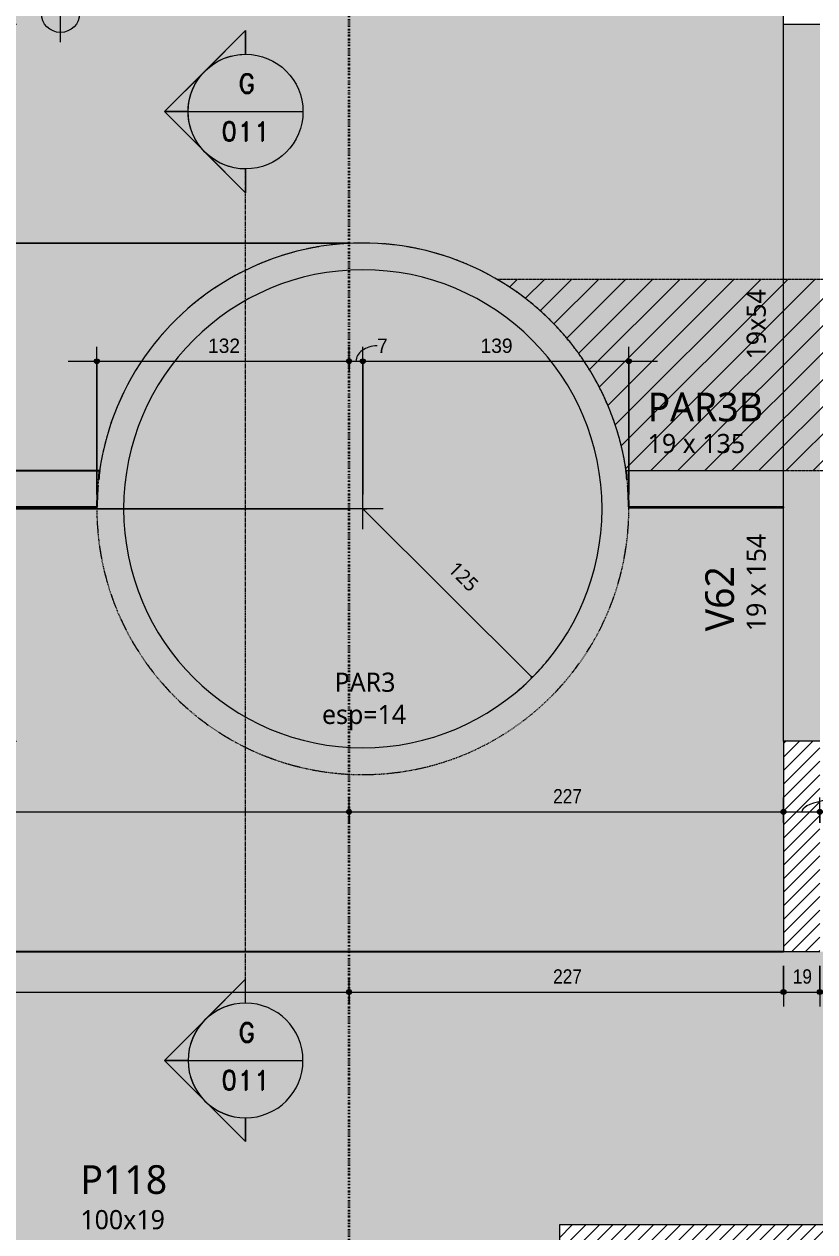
# Model space of a CAD drawing. Header units: centimetres. Extents: x -2136 to 34701, y -1430 to 84208.
# Drawn here: x 837 to 1250, y 681 to 1313 of the extents above; entities that cross this region are included whole.
import ezdxf

# ---------------------------------------------------------------- set-up
doc = ezdxf.new("R2010")
doc.units = ezdxf.units.CM
for name, pattern in [('Aligning Line', [0.635, 0.3175, -0.3175]), ('Centro de 6 mm', [1.32, 0.6, -0.24, 0.24, -0.24]), ('Dash dot', [1.5875, 0.635, -0.47625, 0, -0.47625]), ('Hidden 1_5', [0.22, 0.15, -0.07])]:
    doc.linetypes.add(name, pattern=pattern)
for name, color, linetype, lineweight in [('A-ANNO-DIMS', 7, 'Continuous', 9), ('A-ANNO-DIMS-50', 7, 'Continuous', 9), ('A-DETL', 7, 'Continuous', 18), ('A-DETL-GENF', 7, 'Continuous', 18), ('A-DETL-THIN', 7, 'Continuous', 18), ('A-FLOR', 7, 'Continuous', 18), ('G-ANNO-DIMS', 7, 'Continuous', 9), ('G-ANNO-SYMB', 7, 'Continuous', 9), ('G-ANNO-TEXT', 7, 'Continuous', 9), ('S-BEAM', 7, 'Continuous', 18), ('S-BEAM-IDEN', 7, 'Continuous', 9), ('S-COLS-IDEN', 7, 'Continuous', 9), ('S-GRID', 7, 'Continuous', 9)]:
    doc.layers.add(name, color=color, linetype=linetype, lineweight=lineweight)
doc.styles.add('Fira Sans_2', font='FiraSans-Regular.ttf', dxfattribs={"width": 0.9, "height": 7.5})
doc.styles.add('Fira Sans_3', font='FiraSans-Regular.ttf', dxfattribs={"height": 7.5})
doc.styles.add('Gadugi', font='gadugi.ttf', dxfattribs={"height": 15})
doc.styles.add('Gadugi_1', font='gadugi.ttf', dxfattribs={"height": 10})
doc.styles.add('Gadugi_3', font='gadugi.ttf', dxfattribs={"height": 7.5})
doc.styles.add('RomanD', font='romand__.ttf', dxfattribs={"height": 10})
doc.dimstyles.new('PED_GADUGI_1_5mm_1', dxfattribs={"dimscale": 30.48, "dimtxt": 7.778718, "dimasz": 0.016404, "dimexe": 0.393701, "dimexo": 0, "dimgap": 0.19685, "dimtad": 1, "dimjust": 3, "dimdec": 1, "dimrnd": 0.5, "dimdsep": 46, "dimtxsty": 'Gadugi_3', "dimblk1": 'OPEN30', "dimblk2": 'OPEN30', "dimsah": 1, "dimcen": 0.09, "dimazin": 0, "dimtfac": 1, "dimtdec": 4, "dimtix": 1, "dimtmove": 0, "dimatfit": 2, "dimfxl": 1, "dimtvp": 1, "dimtolj": 1, "dimtzin": 0, "dimarcsym": 2})
doc.dimstyles.new('PED_R80_1_5mm_ACIMA_As_DIR__R00', dxfattribs={"dimscale": 30.48, "dimtxt": 10.229846, "dimasz": 0.328084, "dimexe": 0.246063, "dimexo": 0.246063, "dimgap": 0.049213, "dimtad": 1, "dimdec": 1, "dimrnd": 0.5, "dimdsep": 46, "dimtxsty": 'Fira Sans_3', "dimblk1": 'DOTSMALL', "dimblk2": 'DOTSMALL', "dimsah": 1, "dimcen": 0.09, "dimdle": 0.492126, "dimazin": 0, "dimtfac": 1, "dimtdec": 4, "dimtix": 1, "dimtmove": 0, "dimatfit": 3, "dimfxl": 1, "dimtvp": 1, "dimtolj": 1, "dimtzin": 0, "dimarcsym": 2})
doc.dimstyles.new('PED_R80_1_5mm_ACIMA_As_DIR__R00_1', dxfattribs={"dimscale": 30.48, "dimtxt": 10.229846, "dimasz": 0.328084, "dimexe": 0.246063, "dimexo": 0.246063, "dimgap": 0.049213, "dimtad": 1, "dimdec": 1, "dimrnd": 0.5, "dimdsep": 46, "dimtxsty": 'Fira Sans_3', "dimblk1": 'DOTSMALL', "dimblk2": 'DOTSMALL', "dimsah": 1, "dimcen": 0.09, "dimdle": 0.492126, "dimazin": 0, "dimtfac": 1, "dimtdec": 4, "dimtix": 1, "dimtmove": 1, "dimatfit": 3, "dimfxl": 1, "dimtvp": 1, "dimtolj": 1, "dimtzin": 0, "dimarcsym": 2})
doc.dimstyles.new('PED_R80_1_5mm_ACIMA_As_ESQ__R00', dxfattribs={"dimscale": 30.48, "dimtxt": 10.229846, "dimasz": 0.328084, "dimexe": 0.246063, "dimexo": 0.246063, "dimgap": 0.049213, "dimtad": 1, "dimdec": 1, "dimrnd": 0.5, "dimdsep": 46, "dimtxsty": 'Fira Sans_2', "dimblk1": 'DOTSMALL', "dimblk2": 'DOTSMALL', "dimsah": 1, "dimcen": 0.09, "dimdle": 0.492126, "dimazin": 0, "dimtfac": 1, "dimtdec": 4, "dimtix": 1, "dimtmove": 0, "dimatfit": 3, "dimfxl": 1, "dimtvp": 1, "dimtolj": 1, "dimtzin": 0, "dimarcsym": 2})
doc.dimstyles.new('PED_R80_1_5mm_ACIMA_As_ESQ__R00_1', dxfattribs={"dimscale": 30.48, "dimtxt": 10.229846, "dimasz": 0.328084, "dimexe": 0.246063, "dimexo": 0.246063, "dimgap": 0.049213, "dimtad": 1, "dimdec": 1, "dimrnd": 0.5, "dimdsep": 46, "dimtxsty": 'Fira Sans_2', "dimblk1": 'DOTSMALL', "dimblk2": 'DOTSMALL', "dimsah": 1, "dimcen": 0.09, "dimdle": 0.492126, "dimazin": 0, "dimtfac": 1, "dimtdec": 4, "dimtix": 1, "dimtmove": 1, "dimatfit": 3, "dimfxl": 1, "dimtvp": 1, "dimtolj": 1, "dimtzin": 0, "dimarcsym": 2})
doc.dimstyles.new('PED_R80_1_5mm_ACIMA_As_ESQ__R00_3', dxfattribs={"dimscale": 30.48, "dimtxt": 10.229846, "dimasz": 0.328084, "dimexe": 0.246063, "dimexo": 0.246063, "dimgap": 0.049213, "dimtad": 1, "dimdec": 1, "dimrnd": 0.5, "dimdsep": 46, "dimtxsty": 'Fira Sans_2', "dimblk1": 'DOTSMALL', "dimblk2": 'DOTSMALL', "dimsah": 1, "dimcen": 0.09, "dimdle": 0.492126, "dimazin": 0, "dimtfac": 1, "dimtdec": 4, "dimtix": 1, "dimtmove": 0, "dimatfit": 3, "dimfxl": 1, "dimtvp": 1, "dimtolj": 1, "dimtzin": 0, "dimarcsym": 2})
pattern_1 = [(45, (0, 0), (-3.535534, 3.535534), [])]

# ---------------------------------------------------------------- blocks, each defined once
blk = doc.blocks.new('Elevações de ponto - M_Cota de elevação - Alvo preenchido-10609-PL K 100 - FORMA DO 5º PAVIMENTO')
at = {"layer": 'G-ANNO-DIMS'}
h = blk.add_hatch(color=256, dxfattribs=at)
edge = h.paths.add_edge_path(flags=0)
edge.add_line((0, 0), (-0.2, 0))
edge.add_arc((0, 0), 0.2, 90, 180, ccw=False)
edge.add_line((0, 0.2), (0, 0))
h = blk.add_hatch(color=256, dxfattribs=at)
edge = h.paths.add_edge_path(flags=0)
edge.add_line((0, 0), (0.2, 0))
edge.add_arc((0, 0), 0.2, 270, 360, ccw=False)
edge.add_line((0, -0.2), (0, 0))
for p, q in [((0, -0.3), (0, 0.3)), ((-0.3, 0), (1.4, 0))]:
    blk.add_line(p, q, dxfattribs=at)
blk.add_circle((0, 0), 0.2, dxfattribs=at)
blk = doc.blocks.new('DIMBLOCK120-PL K 100 - FORMA DO 5º PAVIMENTO')
at = {"layer": 'A-ANNO-DIMS-50', "true_color": 0x000032}
h = blk.add_hatch(color=178, dxfattribs=at)
edge = h.paths.add_edge_path(flags=0)
edge.add_arc((825.23, 1312.75), 1.25, 0, 360)
h = blk.add_hatch(color=178, dxfattribs=at)
edge = h.paths.add_edge_path(flags=0)
edge.add_arc((825.23, 1198.3), 1.25, 0, 360)
at = {"layer": 'A-ANNO-DIMS-50', "color": 178, "true_color": 0x000032}
for p, q in [((550, 1312.75), (832.73, 1312.75)), ((825.23, 1312.75), (550, 1312.75)), ((825.23, 1312.75), (825.23, 1198.3)), ((1006.19, 1198.3), (817.73, 1198.3)), ((825.23, 1198.3), (1006.19, 1198.3))]:
    blk.add_line(p, q, dxfattribs=at)
for centre in [(825.23, 1312.75), (825.23, 1198.3)]:
    blk.add_circle(centre, 1.25, dxfattribs=at)
at = {"layer": 'A-ANNO-DIMS-50', "color": 0, "insert": (813.35, 1245.17), "char_height": 7.5, "width": 24.8664, "attachment_point": 1, "rotation": 90, "line_spacing_factor": 1.049215, "style": 'Fira Sans_2'}
blk.add_mtext('114.5', dxfattribs=at)
blk = doc.blocks.new('_DotSmall')
at = {"color": 0, "linetype": 'ByBlock', "const_width": 0.5}
blk.add_lwpolyline([(-0.0625, 0, 1), (0.0625, 0, 1)], format="xyb", close=True, dxfattribs=at)
blk = doc.blocks.new('DIMBLOCK121-PL K 100 - FORMA DO 5º PAVIMENTO')
at = {"layer": 'A-ANNO-DIMS-50', "true_color": 0x000032}
h = blk.add_hatch(color=178, dxfattribs=at)
edge = h.paths.add_edge_path(flags=0)
edge.add_arc((825.23, 1198.3), 1.25, 0, 360)
h = blk.add_hatch(color=178, dxfattribs=at)
edge = h.paths.add_edge_path(flags=0)
edge.add_arc((825.23, 1079.25), 1.25, 0, 360)
at = {"layer": 'A-ANNO-DIMS-50', "color": 178, "true_color": 0x000032}
for p, q in [((1006.19, 1198.3), (817.73, 1198.3)), ((825.23, 1198.3), (825.23, 1079.25)), ((825.23, 1198.3), (1006.19, 1198.3)), ((819.5, 1079.25), (832.73, 1079.25)), ((825.23, 1079.25), (819.5, 1079.25))]:
    blk.add_line(p, q, dxfattribs=at)
for centre in [(825.23, 1198.3), (825.23, 1079.25)]:
    blk.add_circle(centre, 1.25, dxfattribs=at)
at = {"layer": 'A-ANNO-DIMS-50', "color": 0, "insert": (813.35, 1132.02), "char_height": 7.5, "width": 16.2104, "attachment_point": 1, "rotation": 90, "line_spacing_factor": 1.049215, "style": 'Fira Sans_2'}
blk.add_mtext('119', dxfattribs=at)
blk = doc.blocks.new('DIMBLOCK123-PL K 100 - FORMA DO 5º PAVIMENTO')
at = {"layer": 'A-ANNO-DIMS-50', "true_color": 0x000032}
h = blk.add_hatch(color=178, dxfattribs=at)
edge = h.paths.add_edge_path(flags=0)
edge.add_arc((825.23, 1060.25), 1.25, 0, 360)
h = blk.add_hatch(color=178, dxfattribs=at)
edge = h.paths.add_edge_path(flags=0)
edge.add_arc((825.23, 1059.3), 1.25, 0, 360)
at = {"layer": 'A-ANNO-DIMS-50', "color": 178, "true_color": 0x000032}
for p, q in [((1006.19, 1059.3), (817.73, 1059.3)), ((819.5, 1060.25), (832.73, 1060.25)), ((825.23, 1060.25), (819.5, 1060.25)), ((825.23, 1060.25), (825.23, 1059.3)), ((825.23, 1059.3), (1006.19, 1059.3))]:
    blk.add_line(p, q, dxfattribs=at)
for centre in [(825.23, 1060.25), (825.23, 1059.3)]:
    blk.add_circle(centre, 1.25, dxfattribs=at)
blk.add_ellipse((825.23, 1051.55), major_axis=(0, 8.23), ratio=0.97963, start_param=0, end_param=1.570796, dxfattribs=at)
at = {"layer": 'A-ANNO-DIMS-50', "color": 0, "insert": (813.35, 1047.35), "char_height": 7.5, "width": 5.0362, "attachment_point": 1, "rotation": 90, "line_spacing_factor": 1.049215, "style": 'Fira Sans_2'}
blk.add_mtext('1', dxfattribs=at)
blk = doc.blocks.new('DIMBLOCK124-PL K 100 - FORMA DO 5º PAVIMENTO')
at = {"layer": 'A-ANNO-DIMS-50', "true_color": 0x000032}
h = blk.add_hatch(color=178, dxfattribs=at)
edge = h.paths.add_edge_path(flags=0)
edge.add_arc((825.23, 1059.3), 1.25, 0, 360)
h = blk.add_hatch(color=178, dxfattribs=at)
edge = h.paths.add_edge_path(flags=0)
edge.add_arc((825.23, 937.75), 1.25, 0, 360)
at = {"layer": 'A-ANNO-DIMS-50', "color": 178, "true_color": 0x000032}
for p, q in [((1006.19, 1059.3), (817.73, 1059.3)), ((825.23, 1059.3), (825.23, 937.75)), ((825.23, 1059.3), (1006.19, 1059.3)), ((550, 937.75), (832.73, 937.75)), ((825.23, 937.75), (550, 937.75))]:
    blk.add_line(p, q, dxfattribs=at)
for centre in [(825.23, 1059.3), (825.23, 937.75)]:
    blk.add_circle(centre, 1.25, dxfattribs=at)
at = {"layer": 'A-ANNO-DIMS-50', "color": 0, "insert": (813.35, 988.36), "char_height": 7.5, "width": 24.3942, "attachment_point": 1, "rotation": 90, "line_spacing_factor": 1.049215, "style": 'Fira Sans_2'}
blk.add_mtext('121.5', dxfattribs=at)
blk = doc.blocks.new('DIMBLOCK434-PL K 100 - FORMA DO 5º PAVIMENTO')
at = {"layer": 'A-ANNO-DIMS-50', "true_color": 0x000032}
h = blk.add_hatch(color=178, dxfattribs=at)
edge = h.paths.add_edge_path(flags=0)
edge.add_arc((542.5, 900.83), 1.25, 0, 360)
h = blk.add_hatch(color=178, dxfattribs=at)
edge = h.paths.add_edge_path(flags=0)
edge.add_arc((1006.5, 900.83), 1.25, 0, 360)
at = {"layer": 'A-ANNO-DIMS-50', "color": 178, "true_color": 0x000032}
for p, q in [((542.5, 895.1), (542.5, 908.33)), ((1006.5, 895.1), (1006.5, 908.33)), ((542.5, 900.83), (1006.5, 900.83)), ((542.5, 900.83), (542.5, 895.1)), ((1006.5, 900.83), (1006.5, 895.1))]:
    blk.add_line(p, q, dxfattribs=at)
for centre in [(542.5, 900.83), (1006.5, 900.83)]:
    blk.add_circle(centre, 1.25, dxfattribs=at)
at = {"layer": 'A-ANNO-DIMS-50', "color": 0, "insert": (766.83, 912.72), "char_height": 7.5, "width": 18.4137, "attachment_point": 1, "line_spacing_factor": 1.049215, "style": 'Fira Sans_2'}
blk.add_mtext('464', dxfattribs=at)
blk = doc.blocks.new('DIMBLOCK435-PL K 100 - FORMA DO 5º PAVIMENTO')
at = {"layer": 'A-ANNO-DIMS-50', "true_color": 0x000032}
h = blk.add_hatch(color=178, dxfattribs=at)
edge = h.paths.add_edge_path(flags=0)
edge.add_arc((1006.5, 900.83), 1.25, 0, 360)
h = blk.add_hatch(color=178, dxfattribs=at)
edge = h.paths.add_edge_path(flags=0)
edge.add_arc((1233.5, 900.83), 1.25, 0, 360)
at = {"layer": 'A-ANNO-DIMS-50', "color": 178, "true_color": 0x000032}
for p, q in [((1006.5, 895.1), (1006.5, 908.33)), ((1233.5, 895.1), (1233.5, 908.33)), ((1006.5, 900.83), (1233.5, 900.83)), ((1006.5, 900.83), (1006.5, 895.1)), ((1233.5, 900.83), (1233.5, 895.1))]:
    blk.add_line(p, q, dxfattribs=at)
for centre in [(1006.5, 900.83), (1233.5, 900.83)]:
    blk.add_circle(centre, 1.25, dxfattribs=at)
at = {"layer": 'A-ANNO-DIMS-50', "color": 0, "insert": (1113.11, 912.72), "char_height": 7.5, "width": 16.5251, "attachment_point": 1, "line_spacing_factor": 1.049215, "style": 'Fira Sans_2'}
blk.add_mtext('227', dxfattribs=at)
blk = doc.blocks.new('DIMBLOCK436-PL K 100 - FORMA DO 5º PAVIMENTO')
at = {"layer": 'A-ANNO-DIMS-50', "true_color": 0x000032}
h = blk.add_hatch(color=178, dxfattribs=at)
edge = h.paths.add_edge_path(flags=0)
edge.add_arc((1233.5, 900.83), 1.25, 0, 360)
h = blk.add_hatch(color=178, dxfattribs=at)
edge = h.paths.add_edge_path(flags=0)
edge.add_arc((1252.5, 900.83), 1.25, 0, 360)
at = {"layer": 'A-ANNO-DIMS-50', "color": 178, "true_color": 0x000032}
for p, q in [((1233.5, 895.1), (1233.5, 908.33)), ((1252.5, 895.1), (1252.5, 908.33)), ((1233.5, 900.83), (1252.5, 900.83)), ((1233.5, 900.83), (1233.5, 895.1)), ((1252.5, 900.83), (1252.5, 895.1))]:
    blk.add_line(p, q, dxfattribs=at)
for centre in [(1233.5, 900.83), (1252.5, 900.83)]:
    blk.add_circle(centre, 1.25, dxfattribs=at)
blk.add_ellipse((1279.55, 900.83), major_axis=(36.55, 0), ratio=0.220475, start_param=1.570796, end_param=3.141593, dxfattribs=at)
at = {"layer": 'A-ANNO-DIMS-50', "color": 0, "insert": (1279.55, 912.72), "char_height": 7.5, "width": 11.1741, "attachment_point": 1, "line_spacing_factor": 1.049215, "style": 'Fira Sans_2'}
blk.add_mtext('19', dxfattribs=at)
blk = doc.blocks.new('DIMBLOCK470-PL K 100 - FORMA DO 5º PAVIMENTO')
at = {"layer": 'A-ANNO-DIMS-50', "true_color": 0x000032}
h = blk.add_hatch(color=178, dxfattribs=at)
edge = h.paths.add_edge_path(flags=0)
edge.add_arc((542.5, 806.59), 1.25, 0, 360)
h = blk.add_hatch(color=178, dxfattribs=at)
edge = h.paths.add_edge_path(flags=0)
edge.add_arc((1006.5, 806.59), 1.25, 0, 360)
at = {"layer": 'A-ANNO-DIMS-50', "color": 178, "true_color": 0x000032}
for p, q in [((542.5, 820.25), (542.5, 799.09)), ((542.5, 806.59), (542.5, 820.25)), ((1006.5, 800.86), (1006.5, 814.09)), ((542.5, 806.59), (1006.5, 806.59)), ((1006.5, 806.59), (1006.5, 800.86))]:
    blk.add_line(p, q, dxfattribs=at)
for centre in [(542.5, 806.59), (1006.5, 806.59)]:
    blk.add_circle(centre, 1.25, dxfattribs=at)
at = {"layer": 'A-ANNO-DIMS-50', "color": 0, "insert": (766.83, 818.47), "char_height": 7.5, "width": 18.4137, "attachment_point": 1, "line_spacing_factor": 1.049215, "style": 'Fira Sans_2'}
blk.add_mtext('464', dxfattribs=at)
blk = doc.blocks.new('DIMBLOCK471-PL K 100 - FORMA DO 5º PAVIMENTO')
at = {"layer": 'A-ANNO-DIMS-50', "true_color": 0x000032}
h = blk.add_hatch(color=178, dxfattribs=at)
edge = h.paths.add_edge_path(flags=0)
edge.add_arc((1006.5, 806.59), 1.25, 0, 360)
h = blk.add_hatch(color=178, dxfattribs=at)
edge = h.paths.add_edge_path(flags=0)
edge.add_arc((1233.5, 806.59), 1.25, 0, 360)
at = {"layer": 'A-ANNO-DIMS-50', "color": 178, "true_color": 0x000032}
for p, q in [((1233.5, 820.25), (1233.5, 799.09)), ((1233.5, 806.59), (1233.5, 820.25)), ((1006.5, 800.86), (1006.5, 814.09)), ((1006.5, 806.59), (1233.5, 806.59)), ((1006.5, 806.59), (1006.5, 800.86))]:
    blk.add_line(p, q, dxfattribs=at)
for centre in [(1006.5, 806.59), (1233.5, 806.59)]:
    blk.add_circle(centre, 1.25, dxfattribs=at)
at = {"layer": 'A-ANNO-DIMS-50', "color": 0, "insert": (1113.11, 818.47), "char_height": 7.5, "width": 16.5251, "attachment_point": 1, "line_spacing_factor": 1.049215, "style": 'Fira Sans_2'}
blk.add_mtext('227', dxfattribs=at)
blk = doc.blocks.new('DIMBLOCK472-PL K 100 - FORMA DO 5º PAVIMENTO')
at = {"layer": 'A-ANNO-DIMS-50', "true_color": 0x000032}
h = blk.add_hatch(color=178, dxfattribs=at)
edge = h.paths.add_edge_path(flags=0)
edge.add_arc((1233.5, 806.59), 1.25, 0, 360)
h = blk.add_hatch(color=178, dxfattribs=at)
edge = h.paths.add_edge_path(flags=0)
edge.add_arc((1252.5, 806.59), 1.25, 0, 360)
at = {"layer": 'A-ANNO-DIMS-50', "color": 178, "true_color": 0x000032}
for p, q in [((1233.5, 820.25), (1233.5, 799.09)), ((1233.5, 806.59), (1233.5, 820.25)), ((1252.5, 820.25), (1252.5, 799.09)), ((1252.5, 806.59), (1252.5, 820.25)), ((1233.5, 806.59), (1252.5, 806.59))]:
    blk.add_line(p, q, dxfattribs=at)
for centre in [(1233.5, 806.59), (1252.5, 806.59)]:
    blk.add_circle(centre, 1.25, dxfattribs=at)
at = {"layer": 'A-ANNO-DIMS-50', "color": 0, "insert": (1238.34, 818.47), "char_height": 7.5, "width": 11.1741, "attachment_point": 1, "line_spacing_factor": 1.049215, "style": 'Fira Sans_2'}
blk.add_mtext('19', dxfattribs=at)
blk = doc.blocks.new('Corte - M_Cabeça do corte - Preenchida-2060824-PL K 100 - FORMA DO 5º PAVIMENTO')
at = {"layer": 'G-ANNO-SYMB'}
h = blk.add_hatch(color=256, dxfattribs=at)
edge = h.paths.add_edge_path(flags=0)
edge.add_line((-0.6, 0.849), (-0.6, 0.6))
edge.add_arc((-0.6, 0), 0.6, 90, 135)
edge.add_line((-1.024, 0.424), (-0.6, 0.849))
h = blk.add_hatch(color=256, dxfattribs=at)
edge = h.paths.add_edge_path(flags=0)
edge.add_line((-0.6, 0.849), (-0.176, 0.424))
edge.add_arc((-0.6, 0), 0.6, 45, 90)
edge.add_line((-0.6, 0.6), (-0.6, 0.849))
h = blk.add_hatch(color=256, dxfattribs=at)
edge = h.paths.add_edge_path(flags=0)
edge.add_line((-1.449, 0), (-1.024, 0.424))
edge.add_arc((-0.6, 0), 0.6, 135, 180)
edge.add_line((-1.2, 0), (-1.449, 0))
h = blk.add_hatch(color=256, dxfattribs=at)
edge = h.paths.add_edge_path(flags=0)
edge.add_line((0.249, 0), (0, 0))
edge.add_arc((-0.6, 0), 0.6, 360, 405)
edge.add_line((-0.176, 0.424), (0.249, 0))
for p, q in [((-0.6, 0.849), (-1.449, 0)), ((-0.6, 0.849), (-1.024, 0.424)), ((-0.6, 0.849), (0.249, 0)), ((-0.6, 0.6), (-0.6, 0.849)), ((-0.6, 0.849), (-0.6, 0.6)), ((-0.176, 0.424), (-0.6, 0.849)), ((-1.024, 0.424), (-1.449, 0)), ((0.249, 0), (-0.176, 0.424)), ((-1.449, 0), (-1.2, 0)), ((0, 0), (0.249, 0)), ((-1.2, 0), (-1.449, 0)), ((0, 0), (0.249, 0))]:
    blk.add_line(p, q, dxfattribs=at)
for start, end in [(360, 180), (90, 135), (45, 90), (135, 180), (360, 45), (180, 360)]:
    blk.add_arc((-0.6, 0), 0.6, start, end, dxfattribs=at)
blk = doc.blocks.new('DIMBLOCK598-PL K 100 - FORMA DO 5º PAVIMENTO')
at = {"layer": 'A-ANNO-DIMS-50'}
h = blk.add_hatch(color=256, dxfattribs=at)
edge = h.paths.add_edge_path(flags=0)
edge.add_arc((874.69, 1136.43), 1.25, 0, 360)
h = blk.add_hatch(color=256, dxfattribs=at)
edge = h.paths.add_edge_path(flags=0)
edge.add_arc((1006.5, 1136.43), 1.25, 0, 360)
for p, q in [((874.69, 1066.8), (874.69, 1143.93)), ((1006.5, 1130.7), (1006.5, 1143.93)), ((859.69, 1136.43), (1006.5, 1136.43)), ((874.69, 1136.43), (874.69, 1066.8)), ((1006.5, 1136.43), (1006.5, 1130.7))]:
    blk.add_line(p, q, dxfattribs=at)
for centre in [(874.69, 1136.43), (1006.5, 1136.43)]:
    blk.add_circle(centre, 1.25, dxfattribs=at)
at = {"layer": 'A-ANNO-DIMS-50', "color": 0, "insert": (932.79, 1148.32), "char_height": 7.5, "width": 18.7285, "attachment_point": 1, "line_spacing_factor": 1.049215, "style": 'Fira Sans_3'}
blk.add_mtext('132', dxfattribs=at)
blk = doc.blocks.new('DIMBLOCK599-PL K 100 - FORMA DO 5º PAVIMENTO')
at = {"layer": 'A-ANNO-DIMS-50'}
h = blk.add_hatch(color=256, dxfattribs=at)
edge = h.paths.add_edge_path(flags=0)
edge.add_arc((1006.5, 1136.43), 1.25, 0, 360)
h = blk.add_hatch(color=256, dxfattribs=at)
edge = h.paths.add_edge_path(flags=0)
edge.add_arc((1013.69, 1136.43), 1.25, 0, 360)
for p, q in [((1006.5, 1130.7), (1006.5, 1143.93)), ((1013.69, 1066.8), (1013.69, 1143.93)), ((1006.5, 1136.43), (1013.69, 1136.43)), ((1006.5, 1136.43), (1006.5, 1130.7)), ((1013.69, 1136.43), (1013.69, 1066.8))]:
    blk.add_line(p, q, dxfattribs=at)
for centre in [(1006.5, 1136.43), (1013.69, 1136.43)]:
    blk.add_circle(centre, 1.25, dxfattribs=at)
blk.add_ellipse((1021.11, 1136.43), major_axis=(11.02, 0), ratio=0.731367, start_param=1.570796, end_param=3.141593, dxfattribs=at)
at = {"layer": 'A-ANNO-DIMS-50', "color": 0, "insert": (1021.11, 1148.32), "char_height": 7.5, "width": 5.8231, "attachment_point": 1, "line_spacing_factor": 1.049215, "style": 'Fira Sans_3'}
blk.add_mtext('7', dxfattribs=at)
blk = doc.blocks.new('DIMBLOCK600-PL K 100 - FORMA DO 5º PAVIMENTO')
at = {"layer": 'A-ANNO-DIMS-50'}
h = blk.add_hatch(color=256, dxfattribs=at)
edge = h.paths.add_edge_path(flags=0)
edge.add_arc((1013.69, 1136.43), 1.25, 0, 360)
h = blk.add_hatch(color=256, dxfattribs=at)
edge = h.paths.add_edge_path(flags=0)
edge.add_arc((1152.69, 1136.43), 1.25, 0, 360)
for p, q in [((1013.69, 1066.8), (1013.69, 1143.93)), ((1152.69, 1066.8), (1152.69, 1143.93)), ((1013.69, 1136.43), (1167.69, 1136.43)), ((1013.69, 1136.43), (1013.69, 1066.8)), ((1152.69, 1136.43), (1152.69, 1066.8))]:
    blk.add_line(p, q, dxfattribs=at)
for centre in [(1013.69, 1136.43), (1152.69, 1136.43)]:
    blk.add_circle(centre, 1.25, dxfattribs=at)
at = {"layer": 'A-ANNO-DIMS-50', "color": 0, "insert": (1075.19, 1148.32), "char_height": 7.5, "width": 19.2006, "attachment_point": 1, "line_spacing_factor": 1.049215, "style": 'Fira Sans_3'}
blk.add_mtext('139', dxfattribs=at)
blk = doc.blocks.new('DIMBLOCK604-PL K 100 - FORMA DO 5º PAVIMENTO')
at = {"layer": 'A-ANNO-DIMS-50'}
for p, q in [((1013.71, 1048.7), (1013.68, 1069.91)), ((1024.3, 1059.32), (1003.09, 1059.29)), ((1013.69, 1059.3), (1102.2, 971.04))]:
    blk.add_line(p, q, dxfattribs=at)
at = {"layer": 'A-ANNO-DIMS-50', "lineweight": 35}
for q in [(1101.75, 971.29), (1101.94, 971.48)]:
    blk.add_line((1102.2, 971.04), q, dxfattribs=at)
at = {"layer": 'A-ANNO-DIMS-50'}
blk.add_arc((1013.69, 1059.3), 125, 309.57803, 320.57882, dxfattribs=at)
at = {"layer": 'A-ANNO-DIMS-50', "color": 0, "insert": (1063.01, 1032.43), "char_height": 7.5, "width": 20.6582, "attachment_point": 1, "rotation": 315.07842, "line_spacing_factor": 1.02016, "style": 'Gadugi_3'}
blk.add_mtext('125', dxfattribs=at)
blk = doc.blocks.new('_Open30')
at = {"color": 0, "linetype": 'ByBlock', "lineweight": -2}
for p, q in [((-1, 0.3), (0, 0)), ((0, 0), (-1, -0.3)), ((0, 0), (-1, 0))]:
    blk.add_line(p, q, dxfattribs=at)

msp = doc.modelspace()

# ---------------------------------------------------------------- hatches: boundary and pattern name
at = {"layer": 'A-DETL', "true_color": 0xfcd5b4}
msp.add_hatch(color=254, dxfattribs=at).paths.add_polyline_path([(1252.5, 937.75), (1252.5, 1079.25), (1233.5, 1079.25), (1233.5, 937.75)], flags=0)
at = {"layer": 'A-DETL-GENF', "true_color": 0xccffcc}
h = msp.add_hatch(color=254, dxfattribs=at)
h.paths.add_polyline_path([(1013.69, 934.3), (1025.95, 934.91), (1038.08, 936.71), (1049.98, 939.69), (1061.53, 943.82), (1072.62, 949.06), (1083.14, 955.37), (1092.99, 962.68), (1102.08, 970.92), (1110.32, 980), (1117.63, 989.86), (1123.93, 1000.38), (1129.18, 1011.47), (1133.31, 1023.02), (1136.29, 1034.92), (1138.09, 1047.05), (1138.69, 1059.3), (1138.09, 1071.56), (1136.29, 1083.69), (1133.31, 1095.59), (1129.18, 1107.14), (1123.93, 1118.23), (1117.63, 1128.75), (1110.32, 1138.6), (1102.08, 1147.69), (1092.99, 1155.93), (1083.14, 1163.24), (1072.62, 1169.54), (1061.53, 1174.79), (1049.98, 1178.92), (1038.08, 1181.9), (1025.95, 1183.7), (1013.69, 1184.3), (1001.44, 1183.7), (989.31, 1181.9), (977.41, 1178.92), (965.86, 1174.79), (954.77, 1169.54), (944.25, 1163.24), (934.39, 1155.93), (925.31, 1147.69), (917.07, 1138.6), (909.76, 1128.75), (903.45, 1118.23), (898.21, 1107.14), (894.08, 1095.59), (891.1, 1083.69), (889.3, 1071.56), (888.69, 1059.3), (889.3, 1047.05), (891.1, 1034.92), (894.08, 1023.02), (898.21, 1011.47), (903.45, 1000.38), (909.76, 989.86), (917.07, 980), (925.31, 970.92), (934.39, 962.68), (944.25, 955.37), (954.77, 949.06), (965.86, 943.82), (977.41, 939.69), (989.31, 936.71), (1001.44, 934.91)], flags=0)
h.paths.add_polyline_path([(876.13, 1079.25), (878.65, 1092.22), (882.39, 1104.9), (887.31, 1117.17), (893.38, 1128.91), (900.53, 1140.02), (908.71, 1150.4), (917.84, 1159.96), (927.83, 1168.61), (938.6, 1176.27), (950.05, 1182.88), (962.07, 1188.36), (974.56, 1192.68), (987.41, 1195.8), (1000.49, 1197.68), (1013.69, 1198.3), (1026.9, 1197.68), (1039.98, 1195.8), (1052.82, 1192.68), (1065.31, 1188.36), (1077.34, 1182.88), (1088.79, 1176.27), (1099.56, 1168.61), (1109.55, 1159.96), (1118.68, 1150.4), (1126.85, 1140.02), (1134.01, 1128.91), (1140.08, 1117.17), (1145, 1104.9), (1148.81, 1091.87), (1151.25, 1079.25), (1233.5, 1079.25), (1233.5, 1403.75), (542.5, 1403.75), (542.5, 1079.75), (871.39, 1079.26)], flags=0)
at = {"layer": 'A-DETL-GENF', "true_color": 0x00bcb8}
h = msp.add_hatch(color=132, dxfattribs=at)
h.paths.add_polyline_path([(1020.31, 920.46), (1033.48, 921.72), (1046.46, 924.22), (1059.16, 927.95), (1071.44, 932.86), (1083.19, 938.93), (1094.32, 946.08), (1104.72, 954.25), (1114.29, 963.38), (1122.95, 973.38), (1130.63, 984.15), (1137.24, 995.61), (1142.74, 1007.64), (1147.06, 1020.14), (1150.18, 1033), (1152.06, 1046.09), (1152.69, 1059.3), (1152.06, 1072.52), (1150.64, 1082.42), (1149.38, 1088.9), (1147.63, 1095.97), (1145.96, 1101.66), (1143.37, 1108.97), (1140.85, 1115.11), (1138.07, 1121.05), (1135.34, 1126.29), (1131.73, 1132.44), (1128.68, 1137.19), (1124.41, 1143.13), (1120.76, 1147.76), (1116.14, 1153.06), (1111.87, 1157.54), (1107.01, 1162.16), (1102.09, 1166.42), (1096.89, 1170.51), (1091.51, 1174.33), (1085.95, 1177.91), (1080.23, 1181.21), (1074.21, 1184.3), (1068.35, 1186.98), (1062.2, 1189.44), (1055.97, 1191.59), (1049.62, 1193.46), (1043.21, 1195.01), (1036.71, 1196.26), (1030.18, 1197.2), (1023.59, 1197.83), (1017, 1198.15), (1010.39, 1198.15), (1003.79, 1197.83), (997.21, 1197.2), (990.68, 1196.26), (984.18, 1195.01), (977.77, 1193.46), (971.42, 1191.59), (965.18, 1189.44), (959.04, 1186.98), (953.04, 1184.24), (947.16, 1181.21), (941.44, 1177.91), (935.87, 1174.33), (930.5, 1170.51), (925.3, 1166.42), (920.31, 1162.1), (915.52, 1157.54), (910.96, 1152.76), (906.57, 1147.69), (902.55, 1142.58), (898.71, 1137.19), (895.14, 1131.64), (891.83, 1125.91), (888.69, 1119.82), (886.05, 1114.03), (883.59, 1107.91), (881.43, 1101.66), (879.56, 1095.33), (877.94, 1088.56), (876.75, 1082.42), (875.32, 1072.52), (874.69, 1059.3), (875.32, 1046.09), (877.21, 1033), (880.32, 1020.14), (884.65, 1007.64), (890.15, 995.61), (896.76, 984.15), (904.43, 973.38), (913.09, 963.38), (922.68, 954.24), (933.07, 946.08), (944.19, 938.93), (955.95, 932.86), (968.23, 927.95), (980.92, 924.22), (993.91, 921.72), (1007.08, 920.46), (1013.69, 920.46)], flags=0)
h.paths.add_polyline_path([(1013.69, 934.3), (1001.44, 934.91), (989.31, 936.71), (977.41, 939.69), (965.86, 943.82), (954.77, 949.06), (944.25, 955.37), (934.39, 962.68), (925.31, 970.92), (917.07, 980), (909.76, 989.86), (903.45, 1000.38), (898.21, 1011.47), (894.08, 1023.02), (891.1, 1034.92), (889.3, 1047.05), (888.69, 1059.3), (889.3, 1071.56), (891.1, 1083.69), (894.08, 1095.59), (898.21, 1107.14), (903.45, 1118.23), (909.76, 1128.75), (917.07, 1138.6), (925.31, 1147.69), (934.39, 1155.93), (944.25, 1163.24), (954.77, 1169.54), (965.86, 1174.79), (977.41, 1178.92), (989.31, 1181.9), (1001.44, 1183.7), (1013.69, 1184.3), (1025.95, 1183.7), (1038.08, 1181.9), (1049.98, 1178.92), (1061.53, 1174.79), (1072.62, 1169.54), (1083.14, 1163.24), (1092.99, 1155.93), (1102.08, 1147.69), (1110.32, 1138.6), (1117.63, 1128.75), (1123.93, 1118.23), (1129.18, 1107.14), (1133.31, 1095.59), (1136.29, 1083.69), (1138.09, 1071.56), (1138.69, 1059.3), (1138.09, 1047.05), (1136.29, 1034.92), (1133.31, 1023.02), (1129.18, 1011.47), (1123.93, 1000.38), (1117.63, 989.86), (1110.32, 980), (1102.08, 970.92), (1092.99, 962.68), (1083.14, 955.37), (1072.62, 949.06), (1061.53, 943.82), (1049.98, 939.69), (1038.08, 936.71), (1025.95, 934.91), (1025.26, 934.87)], flags=0)
at = {"layer": 'A-DETL-GENF', "true_color": 0x48b948}
h = msp.add_hatch(dxfattribs=at)
h.set_pattern_fill('FP_3', color=95, style=0, pattern_type=2)
h.set_pattern_definition([(45, (0, 0), (-7.07107, 7.07107), [])])
h.paths.add_polyline_path([(1151.25, 1079.25), (1788.5, 1079.25), (1788.5, 1179.25), (1083.93, 1179.25), (1094.4, 1172.48), (1104.21, 1164.79), (1113.3, 1156.26), (1121.58, 1146.95), (1129, 1136.93), (1135.49, 1126.29), (1141, 1115.11), (1145.49, 1103.48), (1148.91, 1091.49), (1149.47, 1088.56)], flags=0)
at = {"layer": 'A-DETL-GENF', "true_color": 0x808080}
h = msp.add_hatch(dxfattribs=at)
h.set_pattern_fill('FP_1', color=8, style=0, pattern_type=2)
h.set_pattern_definition(pattern_1)
h.paths.add_polyline_path([(1252.5, 827.75), (1252.5, 937.75), (1233.5, 937.75), (1233.5, 827.75)], flags=0)
h = msp.add_hatch(dxfattribs=at)
h.set_pattern_fill('FP_1', color=8, style=0, pattern_type=2)
h.set_pattern_definition(pattern_1)
h.paths.add_polyline_path([(1276.5, 654.75), (1276.5, 684.75), (1116.5, 684.75), (1116.5, 654.75)], flags=0)
at = {"layer": 'A-FLOR', "true_color": 0xfcd5b4}
msp.add_hatch(color=254, dxfattribs=at).paths.add_polyline_path([(542.5, 846.75), (1233.5, 846.75), (1233.5, 1059.78), (1152.69, 1059.78), (1152.06, 1046.09), (1150.18, 1033), (1147.06, 1020.14), (1142.74, 1007.64), (1137.24, 995.61), (1130.63, 984.15), (1122.95, 973.38), (1114.29, 963.38), (1104.72, 954.25), (1094.32, 946.08), (1083.14, 938.9), (1071.4, 932.85), (1059.07, 927.92), (1046.34, 924.19), (1033.3, 921.69), (1020.09, 920.45), (1006.82, 920.47), (993.61, 921.76), (980.59, 924.3), (967.87, 928.08), (955.56, 933.04), (943.78, 939.16), (932.65, 946.38), (922.25, 954.62), (912.68, 963.82), (904.03, 973.89), (896.39, 984.73), (889.81, 996.26), (884.36, 1008.36), (880.1, 1020.93), (877.05, 1033.84), (875.24, 1046.99), (874.69, 1060.25), (542.5, 1060.25), (542.5, 937.75)], flags=0)
h = msp.add_hatch(color=254, dxfattribs=at)
h.paths.add_polyline_path([(1076.55, 673.75), (1116.5, 673.75), (1116.5, 684.75), (1276.5, 684.75), (1276.5, 679.75), (1711.5, 679.75), (1711.5, 673.75), (1788.5, 673.75), (1788.5, 827.75), (1739.48, 827.75), (1739.19, 822.54), (1737.38, 811.51), (1734.37, 800.66), (1730.2, 790.2), (1724.92, 780.25), (1718.61, 770.93), (1711.31, 762.34), (1703.14, 754.6), (1693.94, 747.65), (1684.53, 741.98), (1674.31, 737.25), (1663.63, 733.66), (1652.64, 731.24), (1641.04, 730.02), (1630.18, 730.02), (1618.99, 731.24), (1607.99, 733.66), (1597.32, 737.25), (1587.1, 741.98), (1577.45, 747.79), (1568.48, 754.6), (1560.31, 762.34), (1553.02, 770.93), (1546.7, 780.25), (1541.42, 790.2), (1537.26, 800.66), (1534.24, 811.51), (1532.42, 822.62), (1532.14, 827.75), (-506.82, 827.75), (-513.31, 821.01), (-524.39, 811.3), (-536.25, 802.56), (-548.81, 794.86), (-561.98, 788.25), (-575.66, 782.77), (-589.76, 778.47), (-604.16, 775.38), (-618.78, 773.52), (-633.5, 772.91), (-648.22, 773.54), (-662.84, 775.41), (-677.24, 778.51), (-691.33, 782.83), (-705, 788.31), (-718.56, 795.18), (-730.72, 802.65), (-742.57, 811.4), (-753.65, 821.12), (-760.02, 827.75), (-1787.5, 827.75), (-1787.5, 673.75), (-1662, 673.75), (-1662, 679.75), (-1383.5, 679.75), (-1383.5, 684.75), (-1115.5, 684.75), (-1115.5, 673.75), (962.5, 673.75)], flags=0)
h.paths.add_polyline_path([(1630.58, 744.02), (1641.44, 744.06), (1651.44, 745.23), (1661.62, 747.65), (1671.46, 751.23), (1680.81, 755.92), (1689.56, 761.67), (1697.57, 768.4), (1704.76, 776.01), (1711.01, 784.41), (1716.24, 793.47), (1720.38, 803.08), (1723.39, 813.11), (1725.2, 823.42), (1725.46, 827.75), (1546.17, 827.75), (1546.42, 823.42), (1548.24, 813.11), (1551.4, 802.71), (1555.38, 793.47), (1560.62, 784.41), (1566.87, 776.01), (1574.13, 768.34), (1582.07, 761.67), (1590.81, 755.92), (1600.16, 751.23), (1610, 747.65), (1620.18, 745.23), (1630.18, 744.06)], flags=0)
h.paths.add_polyline_path([(-633.42, 786.91), (-619.47, 787.51), (-605.63, 789.34), (-592.01, 792.36), (-578.7, 796.55), (-565.8, 801.9), (-553.42, 808.34), (-541.5, 815.95), (-530.57, 824.34), (-526.85, 827.75), (-739.93, 827.69), (-736.26, 824.34), (-725.19, 815.84), (-713.42, 808.34), (-701.04, 801.9), (-688.14, 796.55), (-674.83, 792.36), (-661.2, 789.34), (-647.36, 787.51), (-633.5, 786.91)], flags=0)
at = {"layer": 'S-BEAM', "true_color": 0xccffcc}
msp.add_hatch(color=254, dxfattribs=at).paths.add_polyline_path([(1252.5, 1079.25), (1252.5, 1312.75), (1233.5, 1312.75), (1233.5, 1079.25)], flags=0)
at = {"layer": 'S-BEAM', "true_color": 0xffccff}
for points in [[(874.7, 1060.25), (875.09, 1069.77), (875.27, 1071.44), (875.32, 1072.52), (875.61, 1074.52), (876.13, 1079.25), (542.5, 1079.25), (542.5, 1060.25), (874.69, 1060.25)], [(1152.69, 1060.25), (1233.5, 1060.25), (1233.5, 1079.25), (1151.25, 1079.25), (1151.78, 1074.52), (1152.06, 1072.52), (1152.12, 1071.44), (1152.3, 1069.77), (1152.69, 1060.25)]]:
    msp.add_hatch(color=7, dxfattribs=at).paths.add_polyline_path(points, flags=0)
at = {"layer": 'S-BEAM', "true_color": 0xfcd5b4}
msp.add_hatch(color=254, dxfattribs=at).paths.add_polyline_path([(1233.5, 827.75), (1233.5, 846.75), (542.5, 846.75), (542.5, 827.75), (1076.55, 827.75)], flags=0)

# ---------------------------------------------------------------- linework, layer by layer
at = {"layer": 'A-DETL'}
for p, q in [((1233.5, 1179.25), (1233.5, 1403.75)), ((1233.5, 1079.25), (1233.5, 1179.25)), ((542.5, 1079.75), (876.13, 1079.25)), ((1151.25, 1079.25), (1233.5, 1079.25)), ((1233.5, 937.75), (1233.5, 1079.25)), ((1013.69, 1059.3), (1015.69, 1059.3)), ((1233.5, 1060.25), (1233.5, 1059.78))]:
    msp.add_line(p, q, dxfattribs=at)
at = {"layer": 'A-DETL', "linetype": 'Hidden 1_5'}
for p, q in [((1788.5, 1179.25), (1083.93, 1179.25)), ((1151.25, 1079.25), (1788.5, 1079.25))]:
    msp.add_line(p, q, dxfattribs=at)
at = {"layer": 'A-DETL', "linetype": 'Aligning Line'}
msp.add_line((1147.97, 1095.23), (1147.94, 1095.36), dxfattribs=at)
at = {"layer": 'A-DETL'}
for radius, start, end in [(139, 58.4124, 171.74951), (125, 360, 180), (139, 55.98956, 58.4124), (139, 53.1012, 55.98956), (139, 50.67662, 53.1012), (139, 47.7856, 50.67662), (139, 45.3673, 47.7856), (139, 42.4636, 45.3673), (139, 40.06062, 42.4636), (139, 37.13171, 40.06062), (139, 34.75595, 37.13171), (139, 31.78336, 34.75404), (139, 29.45282, 31.78336), (139, 26.40443, 29.45282), (139, 24.15092, 26.40443), (139, 20.95825, 24.15092), (139, 18.85001, 20.95825), (139, 15.31036, 18.85001), (139, 13.54991, 15.31036), (139, 8.25049, 13.54991), (125, 180, 360)]:
    msp.add_arc((1013.69, 1059.3), radius, start, end, dxfattribs=at)
at = {"layer": 'A-DETL', "linetype": 'Aligning Line'}
for start, end in [(99.54051, 102.26853), (94.08825, 96.81627), (88.63599, 91.36401), (83.18373, 85.91175), (77.73147, 80.45949), (110.44503, 113.17305), (104.99277, 107.72079), (72.27921, 75.00723), (66.82695, 69.55497), (115.89729, 118.62531), (61.37469, 64.10271), (121.34955, 124.07757), (55.92243, 58.65045), (126.80181, 129.52984), (50.47016, 53.19819), (132.25408, 134.9821), (47.54148, 47.74592), (45.0179, 47.54148), (137.70634, 140.43436), (41.84017, 42.29366), (39.56564, 41.84017), (143.1586, 145.88662), (36.37813, 36.8414), (34.11338, 36.37813), (148.61086, 151.33888), (30.99141, 31.38914), (28.66112, 30.99141), (154.06312, 156.79114), (25.638, 25.93688), (23.20886, 25.638), (159.51538, 162.2434), (20.30224, 20.48462), (17.7566, 20.30224), (164.96764, 167.69566), (12.30434, 14.97696), (170.4199, 180), (360, 9.5801), (180, 360)]:
    msp.add_arc((1013.69, 1059.3), 139, start, end, dxfattribs=at)
at = {"layer": 'A-DETL', "linetype": 'Hidden 1_5'}
msp.add_arc((1013.69, 1059.3), 139, 8.25049, 59.64666, dxfattribs=at)
at = {"layer": 'A-DETL-THIN'}
for p, q in [((1233.5, 1312.75), (1252.5, 1312.75)), ((1233.5, 937.75), (1233.5, 827.75)), ((1252.5, 937.75), (1233.5, 937.75)), ((1233.5, 827.75), (1252.5, 827.75)), ((1276.5, 684.75), (1116.5, 684.75)), ((1116.5, 684.75), (1116.5, 654.75))]:
    msp.add_line(p, q, dxfattribs=at)
at = {"layer": 'A-FLOR'}
for p, q in [((1152.69, 1059.54), (1152.69, 1059.78)), ((1152.69, 1059.78), (1233.5, 1059.78)), ((1104.72, 954.26), (1104.78, 954.31)), ((1059.07, 927.92), (1059.16, 927.95))]:
    msp.add_line(p, q, dxfattribs=at)
for start, end in [(179.60979, 179.80482), (182.59999, 185.26824), (354.63416, 357.23583), (188.06651, 190.73166), (349.17074, 351.75872), (193.53334, 196.19508), (343.70733, 346.27838), (199.00055, 201.6585), (338.24391, 340.79354), (204.46819, 207.12192), (332.78049, 335.3021), (209.93634, 212.58533), (327.31708, 329.80047), (215.4051, 218.04875), (321.85366, 324.28187), (220.8746, 223.51217), (316.41685, 318.73172), (226.345, 228.97559), (231.81651, 234.43901), (237.28943, 239.90242), (242.76416, 245.36584), (248.24128, 250.82926), (253.72161, 256.29267), (259.20646, 261.75609), (281.26827, 283.60975), (264.6979, 267.21951), (270.19952, 272.68292), (275.71813, 278.14634)]:
    msp.add_arc((1013.69, 1059.3), 139, start, end, dxfattribs=at)
at = {"layer": 'G-ANNO-SYMB'}
for p, q in [((922.41, 1267.02), (982.41, 1267.02)), ((922.41, 770.79), (982.41, 770.79))]:
    msp.add_line(p, q, dxfattribs=at)
at = {"layer": 'G-ANNO-SYMB', "linetype": 'Centro de 6 mm'}
msp.add_line((952.41, 800.79), (952.41, 1237.02), dxfattribs=at)
at = {"layer": 'S-BEAM', "lineweight": 25}
for p, q in [((542.5, 1079.25), (876.13, 1079.25)), ((542.5, 1060.25), (874.7, 1060.25)), ((1152.69, 1060.25), (1233.5, 1060.25)), ((542.5, 827.75), (1233.5, 827.75))]:
    msp.add_line(p, q, dxfattribs=at)
for start, end in [(171.74951, 173.70973), (6.29027, 8.25049), (174.99067, 179.60979), (0.39021, 5.00933)]:
    msp.add_arc((1013.69, 1059.3), 139, start, end, dxfattribs=at)
at = {"layer": 'S-GRID', "color": 40, "linetype": 'Dash dot', "lineweight": 35, "true_color": 0xffc000}
msp.add_line((1006.5, -1356.57), (1006.5, 1672), dxfattribs=at)

# ---------------------------------------------------------------- block references
at = {"layer": 'G-ANNO-DIMS', "xscale": 49.99999999999998, "yscale": 49.99999999999998, "zscale": 49.99999999999998}
msp.add_blockref('Elevações de ponto - M_Cota de elevação - Alvo preenchido-10609-PL K 100 - FORMA DO 5º PAVIMENTO', (855.7, 1318.4), dxfattribs=at)
at = {"layer": 'G-ANNO-SYMB', "extrusion": (0, 0, -1), "xscale": 49.99999999999998, "yscale": 49.99999999999998, "zscale": 49.99999999999998, "rotation": 270.0000000000002}
msp.add_blockref('Corte - M_Cabeça do corte - Preenchida-2060824-PL K 100 - FORMA DO 5º PAVIMENTO', (-952.41, 1237.02), dxfattribs=at)
at = {"layer": 'G-ANNO-SYMB', "xscale": 49.99999999999998, "yscale": 49.99999999999998, "zscale": 49.99999999999998, "rotation": 90}
msp.add_blockref('Corte - M_Cabeça do corte - Preenchida-2060824-PL K 100 - FORMA DO 5º PAVIMENTO', (952.41, 800.79), dxfattribs=at)

# ---------------------------------------------------------------- texts
at = {"layer": 'G-ANNO-SYMB', "char_height": 10, "attachment_point": 1, "style": 'RomanD'}
for s, insert, width in [('G', (948.52, 1286.65), 12.0253), ('011', (939.59, 1261.7), 33.6709), ('G', (948.52, 790.42), 12.0253), ('011', (939.59, 765.47), 33.6709)]:
    msp.add_mtext(s, dxfattribs=dict(at, insert=insert, width=width))
at = {"layer": 'G-ANNO-TEXT', "char_height": 10, "attachment_point": 1, "style": 'Gadugi_1'}
for s, insert, width in [('PAR3', (998.97, 973.62), 40.4852), ('esp=14', (992.36, 956.75), 56.1181)]:
    msp.add_mtext(s, dxfattribs=dict(at, insert=insert, width=width))
at = {"layer": 'S-BEAM-IDEN', "attachment_point": 1, "rotation": 90}
for s, insert, char_height, width, style in [('19x54', (1214.24, 1137.38), 10, 44.8945, 'Gadugi_1'), ('19 x 154', (1214.24, 995.28), 10, 63.7342, 'Gadugi_1'), ('V62', (1192.63, 995.23), 15, 44.0928, 'Gadugi')]:
    msp.add_mtext(s, dxfattribs=dict(at, insert=insert, char_height=char_height, width=width, style=style))
at = {"layer": 'S-BEAM-IDEN', "attachment_point": 1}
for s, insert, char_height, width, style in [('PAR3B', (1162.46, 1120.06), 15, 74.9578, 'Gadugi'), ('19 x 135', (1162.51, 1098.45), 10, 63.7342, 'Gadugi_1')]:
    msp.add_mtext(s, dxfattribs=dict(at, insert=insert, char_height=char_height, width=width, style=style))
at = {"layer": 'S-COLS-IDEN', "attachment_point": 1}
for s, insert, char_height, width, style in [('P118', (866.09, 716.01), 15, 56.519, 'Gadugi'), ('100x19', (866.09, 692.55), 10, 54.1139, 'Gadugi_1')]:
    msp.add_mtext(s, dxfattribs=dict(at, insert=insert, char_height=char_height, width=width, style=style))

# ---------------------------------------------------------------- dimensions: what is measured, and where the dimension line sits
at = {"layer": 'A-ANNO-DIMS', "color": 178, "true_color": 0x000032}
for base, p1, p2, override, picture, middle in [((825.2324, 1198.3034), (542.5, 1312.75), (1013.6934, 1198.3034), {"dimpost": '<>', "dimfxl": 484.893036}, 'DIMBLOCK120-PL K 100 - FORMA DO 5º PAVIMENTO', (819.9171, 1255.5267)), ((825.2324, 1079.25), (1013.6934, 1198.3034), (827.0002, 1079.25), {"dimpost": '<>', "dimfxl": 221.422785}, 'DIMBLOCK121-PL K 100 - FORMA DO 5º PAVIMENTO', (819.8627, 1138.7767)), ((825.2324, 937.75), (1013.6934, 1059.3034), (542.5, 937.75), {"dimpost": '<>', "dimfxl": 486.619398}, 'DIMBLOCK124-PL K 100 - FORMA DO 5º PAVIMENTO', (819.9171, 998.5267))]:
    dim = msp.add_linear_dim(base=base, p1=p1, p2=p2, angle=90, dimstyle='PED_R80_1_5mm_ACIMA_As_ESQ__R00', override=override, dxfattribs=at)
    dim.commit()
    dim.dimension.update_dxf_attribs({"geometry": picture, "text_midpoint": middle})
at = {"layer": 'A-ANNO-DIMS'}
for base, p1, p2, override, picture, middle in [((1006.5, 1136.43), (874.69, 1059.3), (1006.5, 1138.2), {"dimpost": '<>', "dimfxl": 153.615303}, 'DIMBLOCK598-PL K 100 - FORMA DO 5º PAVIMENTO', (940.6, 1141.75)), ((1152.69, 1136.43), (1013.69, 1059.3), (1152.69, 1059.3), {"dimpost": '<>', "dimfxl": 139}, 'DIMBLOCK600-PL K 100 - FORMA DO 5º PAVIMENTO', (1083.19, 1141.8))]:
    dim = msp.add_linear_dim(base=base, p1=p1, p2=p2, dimstyle='PED_R80_1_5mm_ACIMA_As_DIR__R00', override=override, dxfattribs=at)
    dim.commit()
    dim.dimension.update_dxf_attribs({"geometry": picture, "text_midpoint": middle})
dim = msp.add_linear_dim(base=(1013.69, 1136.43), p1=(1006.5, 1138.2), p2=(1013.69, 1059.3), dimstyle='PED_R80_1_5mm_ACIMA_As_DIR__R00_1', override={"dimpost": '<>', "dimfxl": 79.223826}, dxfattribs=at)
dim.commit()
dim.dimension.update_dxf_attribs({"geometry": 'DIMBLOCK599-PL K 100 - FORMA DO 5º PAVIMENTO', "text_midpoint": (1024.03, 1143.32), "dimtype": 160})
dim = msp.add_radius_dim(center=(1013.69, 1059.3), mpoint=(1102.2, 971.04), dimstyle='PED_GADUGI_1_5mm_1', override={"dimpost": '<>'}, dxfattribs=at)
dim.commit()
dim.dimension.update_dxf_attribs({"geometry": 'DIMBLOCK604-PL K 100 - FORMA DO 5º PAVIMENTO', "text_midpoint": (1064.76, 1022.36)})
at = {"layer": 'A-ANNO-DIMS', "color": 178, "true_color": 0x000032}
dim = msp.add_linear_dim(base=(825.2324, 1059.3034), p1=(827.0002, 1060.25), p2=(1013.6934, 1059.3034), angle=90, dimstyle='PED_R80_1_5mm_ACIMA_As_ESQ__R00_1', override={"dimpost": '<>', "dimfxl": 186.695595}, dxfattribs=at)
dim.commit()
dim.dimension.update_dxf_attribs({"geometry": 'DIMBLOCK123-PL K 100 - FORMA DO 5º PAVIMENTO', "text_midpoint": (818.3471, 1049.8728), "dimtype": 160, "text_rotation": 90})
for base, p1, p2, override, picture, middle in [((1006.5, 900.83), (542.5, 902.6), (1006.5, 902.6), {"dimpost": '<>', "dimfxl": 464.000044}, 'DIMBLOCK434-PL K 100 - FORMA DO 5º PAVIMENTO', (774.5, 906.15)), ((1233.5, 900.83), (1006.5, 902.6), (1233.5, 902.6), {"dimpost": '<>', "dimfxl": 226.999956}, 'DIMBLOCK435-PL K 100 - FORMA DO 5º PAVIMENTO', (1120, 906.13)), ((1006.5, 806.59), (542.5, 827.75), (1006.5, 808.36), {"dimpost": '<>', "dimfxl": 464.4052}, 'DIMBLOCK470-PL K 100 - FORMA DO 5º PAVIMENTO', (774.5, 811.9)), ((1233.5, 806.59), (1006.5, 808.36), (1233.5, 827.75), {"dimpost": '<>', "dimfxl": 227.826972}, 'DIMBLOCK471-PL K 100 - FORMA DO 5º PAVIMENTO', (1120, 811.89)), ((1252.5, 806.59), (1233.5, 827.75), (1252.5, 827.75), {"dimpost": '<>', "dimfxl": 19}, 'DIMBLOCK472-PL K 100 - FORMA DO 5º PAVIMENTO', (1243, 811.96))]:
    dim = msp.add_linear_dim(base=base, p1=p1, p2=p2, dimstyle='PED_R80_1_5mm_ACIMA_As_ESQ__R00_3', override=override, dxfattribs=at)
    dim.commit()
    dim.dimension.update_dxf_attribs({"geometry": picture, "text_midpoint": middle})
dim = msp.add_linear_dim(base=(1252.5, 900.83), p1=(1233.5, 902.6), p2=(1252.5, 902.6), dimstyle='PED_R80_1_5mm_ACIMA_As_ESQ__R00_1', override={"dimpost": '<>', "dimfxl": 19}, dxfattribs=at)
dim.commit()
dim.dimension.update_dxf_attribs({"geometry": 'DIMBLOCK436-PL K 100 - FORMA DO 5º PAVIMENTO', "text_midpoint": (1285.13, 907.72), "dimtype": 160})

doc.saveas('drawing.dxf')
